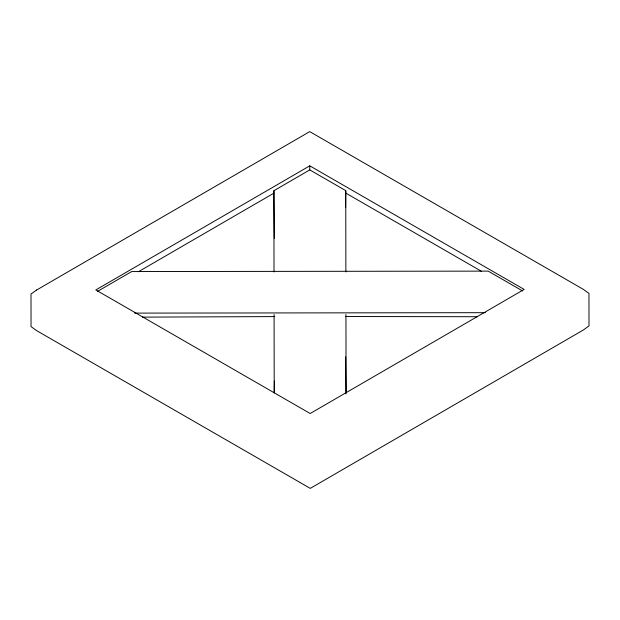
<?xml version="1.0" encoding="UTF-8"?>
<svg xmlns="http://www.w3.org/2000/svg" width="620" height="620" viewBox="0 0 620 620"><rect width="100%" height="100%" fill="white"/><g stroke="black" fill="none" stroke-linecap="round" stroke-linejoin="round"><path stroke-width="0.93" d="M274.265 392.561L274.35 381.021M345.65 207.499L345.751 190.635L309.783 169.903L309.783 165.834L524.148 289.416L310.178 413.517L95.813 289.943L309.783 165.834M97.487 291.408L131.711 271.56L488.188 271.126L522.521 290.92M274.35 238.351L273.893 190.72L309.783 169.903M138.407 271.738L273.893 193.161M142.414 317.13L274.792 316.595M134.68 313.108L485.344 312.681M345.479 316.51L477.609 316.719M345.751 193.076L481.484 271.32M345.65 356.895L346.014 392.468M345.751 190.635L345.875 271.924M345.945 314.503L346.076 393.863M273.893 190.72L274.017 271.994M274.087 314.557L274.211 392.979M36.634 290.013L31 294.074L31.039 326.608L36.673 330.654L310.271 488.382L583.366 329.987L589 325.926L588.961 293.392L583.327 289.346L309.729 131.618L36.634 290.013"/></g></svg>
